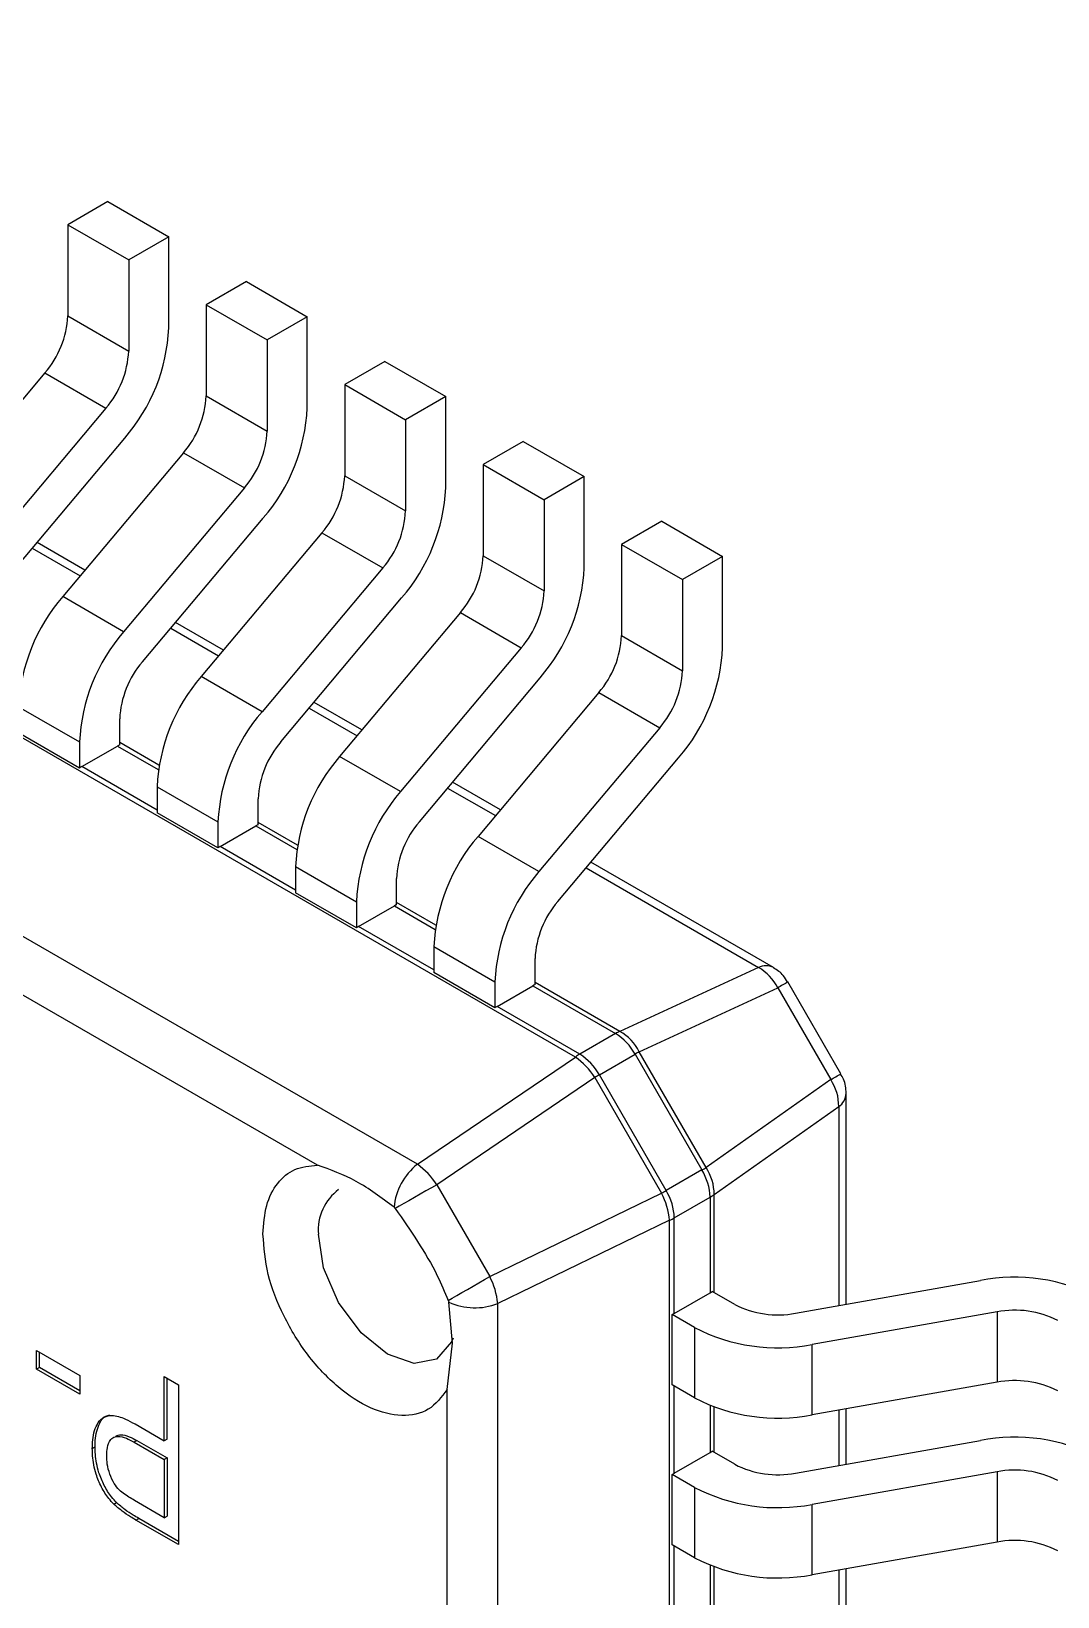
# Model space of a CAD drawing. Header units: millimetres. Extents: x 461 to 1302, y 117 to 711.
# Drawn here: x 995.39 to 1000.63, y 311.55 to 319.55 of the extents above; entities that cross this region are included whole.
import ezdxf

# ---------------------------------------------------------------- set-up
doc = ezdxf.new("R2010")
doc.units = ezdxf.units.MM
doc.layers.get('0').update_dxf_attribs({"lineweight": 50})

msp = doc.modelspace()

# ---------------------------------------------------------------- linework, layer by layer
at = {"color": 7, "linetype": 'Continuous', "lineweight": 25}
for p, q in [((998.1715, 314.3108), (989.0963, 319.5498)), ((997.3644, 313.7631), (988.3891, 318.9445)), ((996.8542, 313.7588), (988.2699, 318.7144)), ((995.784, 318.6799), (995.5789, 318.5616)), ((995.784, 318.6799), (996.0951, 318.5003)), ((995.5789, 318.5616), (995.89, 318.3819)), ((995.5789, 318.5616), (995.5789, 318.0959)), ((996.0951, 318.5003), (995.89, 318.3819)), ((996.0951, 318.0347), (996.0951, 318.5003)), ((995.89, 318.3819), (995.89, 317.9163)), ((996.4911, 318.2717), (996.286, 318.1534)), ((996.4911, 318.2717), (996.8022, 318.0921)), ((996.286, 318.1534), (996.5971, 317.9737)), ((996.286, 318.1534), (996.286, 317.6877)), ((995.5789, 318.0959), (995.89, 317.9163)), ((996.8022, 318.0921), (996.5971, 317.9737)), ((996.8022, 317.6265), (996.8022, 318.0921)), ((996.5971, 317.9737), (996.5971, 317.5081)), ((997.1982, 317.8635), (996.9931, 317.7452)), ((997.1982, 317.8635), (997.5093, 317.6839)), ((995.4626, 317.8053), (994.8459, 317.0706)), ((995.4626, 317.8053), (995.7738, 317.6257)), ((996.9931, 317.7452), (997.3042, 317.5655)), ((996.9931, 317.7452), (996.9931, 317.2796)), ((996.286, 317.6877), (996.5971, 317.5081)), ((997.5093, 317.6839), (997.3042, 317.5655)), ((997.5093, 317.2183), (997.5093, 317.6839)), ((995.7738, 317.6257), (995.157, 316.891)), ((997.3042, 317.5655), (997.3042, 317.0999)), ((995.2533, 316.7375), (995.87, 317.4722)), ((997.9053, 317.4553), (997.7002, 317.3369)), ((997.9053, 317.4553), (998.2164, 317.2757)), ((996.1697, 317.3971), (995.553, 316.6624)), ((996.1697, 317.3971), (996.4809, 317.2175)), ((997.7002, 317.3369), (998.0114, 317.1573)), ((997.7002, 317.3369), (997.7002, 316.8713)), ((996.9931, 317.2796), (997.3042, 317.0999)), ((998.2164, 317.2757), (998.0114, 317.1573)), ((998.2164, 316.8101), (998.2164, 317.2757)), ((996.4809, 317.2175), (995.8641, 316.4828)), ((998.0114, 317.1573), (998.0114, 316.6917)), ((995.9604, 316.3293), (996.5771, 317.064)), ((998.6124, 317.0471), (998.4073, 316.9288)), ((998.6124, 317.0471), (998.9235, 316.8675)), ((995.6667, 316.7979), (995.4224, 316.939)), ((996.8768, 316.9889), (996.2601, 316.2542)), ((996.8768, 316.9889), (997.1879, 316.8093)), ((998.4073, 316.9288), (998.7185, 316.7491)), ((998.4073, 316.9288), (998.4073, 316.4631)), ((997.7002, 316.8713), (998.0114, 316.6917)), ((998.9235, 316.8675), (998.7185, 316.7491)), ((998.9235, 316.4019), (998.9235, 316.8675)), ((997.1879, 316.8093), (996.5712, 316.0746)), ((998.7185, 316.7491), (998.7185, 316.2835)), ((995.8641, 316.4828), (995.553, 316.6624)), ((996.6675, 315.9211), (997.2842, 316.6558)), ((996.3738, 316.3897), (996.1295, 316.5308)), ((997.5839, 316.5807), (996.9672, 315.846)), ((997.5839, 316.5807), (997.8951, 316.4011)), ((998.4073, 316.4631), (998.7185, 316.2835)), ((997.8951, 316.4011), (997.2783, 315.6664)), ((996.5712, 316.0746), (996.2601, 316.2542)), ((997.3746, 315.5129), (997.9913, 316.2476)), ((998.291, 316.1725), (997.6743, 315.4378)), ((998.291, 316.1725), (998.6022, 315.9929)), ((995.3279, 316.0999), (995.639, 315.9203)), ((997.0809, 315.9815), (996.8366, 316.1225)), ((995.8441, 315.9054), (995.8441, 316.0386)), ((998.6022, 315.9929), (997.9854, 315.2582)), ((995.639, 315.787), (995.3279, 315.9667)), ((995.639, 315.9203), (995.639, 315.787)), ((995.6502, 315.794), (995.8329, 315.8995)), ((997.2783, 315.6664), (996.9672, 315.846)), ((998.0817, 315.1047), (998.6984, 315.8394)), ((996.035, 315.6917), (996.3461, 315.5121)), ((996.035, 315.6917), (996.035, 315.5585)), ((997.7881, 315.5733), (997.5437, 315.7143)), ((996.5512, 315.4972), (996.5512, 315.6304)), ((996.3461, 315.3788), (996.035, 315.5585)), ((996.3461, 315.5121), (996.3461, 315.3788)), ((996.3573, 315.3858), (996.54, 315.4913)), ((997.9854, 315.2582), (997.6743, 315.4378)), ((996.7421, 315.2835), (997.0532, 315.1038)), ((996.7421, 315.2835), (996.7421, 315.1502)), ((999.1837, 314.7676), (998.2508, 315.3061)), ((997.2583, 315.089), (997.2583, 315.2222)), ((997.0532, 314.9706), (996.7421, 315.1502)), ((997.0532, 315.1038), (997.0532, 314.9706)), ((997.0644, 314.9776), (997.2471, 315.0831)), ((997.4492, 314.8753), (997.7603, 314.6956)), ((997.4492, 314.8753), (997.4492, 314.7421)), ((997.9654, 314.6808), (997.9654, 314.814)), ((997.7603, 314.5624), (997.4492, 314.7421)), ((997.7603, 314.6956), (997.7603, 314.5624)), ((999.1059, 314.7685), (998.3987, 314.4419)), ((999.5276, 314.2255), (999.2569, 314.6944)), ((997.7715, 314.5694), (997.9542, 314.6749)), ((997.9542, 314.6749), (998.3765, 314.4311)), ((998.4975, 314.3377), (999.2047, 314.6643)), ((999.2047, 314.6643), (999.4754, 314.1954)), ((998.1938, 314.3256), (997.7715, 314.5694)), ((998.3765, 314.4311), (998.1938, 314.3256)), ((997.3644, 313.7631), (998.1715, 314.3108)), ((998.2938, 314.2201), (998.4765, 314.3255)), ((998.4765, 314.3255), (998.8179, 313.7342)), ((998.8389, 313.7463), (998.4975, 314.3377)), ((998.6352, 313.6287), (998.2938, 314.2201)), ((998.2703, 314.2065), (997.4631, 313.6589)), ((998.2703, 314.2065), (998.6117, 313.6152)), ((999.4754, 314.1954), (998.8389, 313.7463)), ((998.8798, 313.6087), (999.5163, 314.0577)), ((999.5544, 313.0485), (999.5544, 314.1255)), ((998.8179, 313.7342), (998.6352, 313.6287)), ((997.4631, 313.6589), (997.7338, 313.19)), ((997.7338, 313.19), (998.6117, 313.6152)), ((998.6766, 313.4893), (998.8593, 313.5948)), ((998.8593, 313.5948), (998.8593, 313.1072)), ((998.6526, 313.4775), (997.7747, 313.0523)), ((998.6526, 302.9978), (998.6526, 313.4775)), ((998.6766, 313.0017), (998.6766, 313.4893)), ((998.6766, 313.0017), (998.8593, 313.1072)), ((998.9854, 313.0473), (998.8701, 313.1139)), ((999.2952, 313.0027), (1000.2399, 313.1694)), ((997.5431, 312.8498), (997.525, 313.0592)), ((997.7747, 302.688), (997.7747, 313.0523)), ((998.7803, 312.9289), (998.665, 312.9955)), ((998.665, 312.6362), (998.665, 312.9955)), ((1000.3247, 313.0093), (999.38, 312.8426)), ((1000.3247, 313.0093), (1000.3247, 312.6501)), ((998.7803, 312.9289), (998.7803, 312.5696)), ((995.4198, 312.8118), (995.6401, 312.6846)), ((995.4198, 312.7164), (995.4198, 312.8118)), ((995.4339, 312.7246), (995.4339, 312.8037)), ((997.5159, 312.6127), (997.5431, 312.8498)), ((999.38, 312.4833), (999.38, 312.8426)), ((995.4339, 312.7246), (995.4198, 312.7164)), ((995.6401, 312.5892), (995.4198, 312.7164)), ((995.6401, 312.6055), (995.4339, 312.7246)), ((995.6401, 312.6846), (995.6401, 312.5892)), ((996.0717, 312.6793), (996.1452, 312.6369)), ((996.0717, 312.3506), (996.0717, 312.6793)), ((996.0859, 312.3588), (996.0859, 312.6712)), ((996.1452, 312.6369), (996.1452, 311.8204)), ((997.5159, 302.6999), (997.5159, 312.6127)), ((998.7803, 312.5696), (998.665, 312.6362)), ((1000.3247, 312.6501), (999.38, 312.4833)), ((999.5544, 312.2319), (999.5544, 312.5141)), ((995.9225, 312.4368), (996.0717, 312.3506)), ((995.7044, 312.3115), (995.7186, 312.3196)), ((995.9321, 312.3521), (995.9179, 312.344)), ((995.9179, 312.344), (996.0717, 312.2552)), ((995.9321, 312.3521), (996.0859, 312.2633)), ((996.0859, 312.3588), (996.0717, 312.3506)), ((998.6766, 312.1852), (998.8593, 312.2906)), ((998.9854, 312.2308), (998.8701, 312.2974)), ((999.2952, 312.1862), (1000.2399, 312.3529)), ((996.0859, 312.2633), (996.0717, 312.2552)), ((996.0717, 312.2552), (996.0717, 311.9582)), ((996.0859, 312.2633), (996.0859, 311.9664)), ((998.7803, 312.1124), (998.665, 312.179)), ((998.665, 311.8197), (998.665, 312.179)), ((1000.3247, 312.1928), (999.38, 312.0261)), ((1000.3247, 312.1928), (1000.3247, 311.8335)), ((998.7803, 312.1124), (998.7803, 311.7531)), ((995.814, 312.0273), (995.8282, 312.0355)), ((996.0717, 311.9582), (995.9194, 312.0462)), ((999.38, 311.6668), (999.38, 312.0261)), ((995.9274, 311.9461), (995.9416, 311.9543)), ((996.1452, 311.8204), (995.9274, 311.9461)), ((996.1452, 311.8367), (995.9416, 311.9543)), ((996.0717, 311.9582), (996.0859, 311.9664)), ((998.7803, 311.7531), (998.665, 311.8197)), ((1000.3247, 311.8335), (999.38, 311.6668)), ((999.5544, 311.4154), (999.5544, 311.6976))]:
    msp.add_line(p, q, dxfattribs=at)
at = {"color": 8, "linetype": 'Continuous', "lineweight": 25}
for p, q in [((995.3975, 316.9093), (995.6419, 316.7683)), ((996.1047, 316.5011), (996.349, 316.3601)), ((996.8117, 316.0929), (997.0561, 315.9519)), ((995.8329, 315.8995), (996.0413, 315.7792)), ((996.0446, 315.8009), (995.8441, 315.9167)), ((996.035, 315.5719), (995.6502, 315.794)), ((997.5188, 315.6847), (997.7632, 315.5437)), ((996.54, 315.4913), (996.7484, 315.371)), ((996.7517, 315.3927), (996.5512, 315.5085)), ((996.7421, 315.1637), (996.3573, 315.3858)), ((998.226, 315.2765), (999.1059, 314.7685)), ((997.4588, 314.9845), (997.2583, 315.1003)), ((997.2471, 315.0831), (997.4555, 314.9628)), ((997.4492, 314.7555), (997.0644, 314.9776)), ((998.3987, 314.4419), (997.9654, 314.6921)), ((999.5163, 314.0577), (999.5163, 313.0417)), ((998.8798, 313.1083), (998.8798, 313.6087)), ((998.6766, 312.1852), (998.6766, 312.6295)), ((998.8593, 312.5313), (998.8593, 312.2906)), ((998.8798, 312.2917), (998.8798, 312.5234)), ((999.5163, 312.5074), (999.5163, 312.2252)), ((998.6766, 311.3687), (998.6766, 311.813)), ((998.8593, 311.7148), (998.8593, 311.4741)), ((998.8798, 311.4752), (998.8798, 311.7068)), ((999.5163, 311.6909), (999.5163, 311.4087))]:
    msp.add_line(p, q, dxfattribs=at)
at = {"color": 7, "linetype": 'Continuous', "lineweight": 25, "flags": 128}
for points in [[(997.4631, 313.6589), (997.4359, 313.6432), (997.4073, 313.6267), (997.3782, 313.6099), (997.3492, 313.5932), (997.3214, 313.5771), (997.2953, 313.5621), (997.2719, 313.5485), (997.2518, 313.5369)], [(997.5464, 312.8751), (997.539, 312.8566), (997.4623, 312.7684), (997.3476, 312.7462), (997.2123, 312.7932), (997.077, 312.9024), (996.9623, 313.0571), (996.8857, 313.2338), (996.8588, 313.4056)], [(997.5225, 313.068), (997.5427, 313.0796), (997.5661, 313.0931), (997.5921, 313.1081), (997.62, 313.1242), (997.6489, 313.1409), (997.6781, 313.1578), (997.7067, 313.1743), (997.7338, 313.19)]]:
    msp.add_lwpolyline(points, dxfattribs=at)
at = {"color": 7, "linetype": 'Continuous', "lineweight": 25}
for centre, radius, start, end in [((995.1012, 318.1185), 0.4783, 319.08919, 357.29496), ((995.1705, 318.0784), 0.9256, 319.08837, 357.29501), ((995.4123, 317.9389), 0.4783, 319.0892, 357.29496), ((995.8083, 317.7103), 0.4783, 319.08919, 357.29496), ((995.8776, 317.6702), 0.9256, 319.08837, 357.29501), ((996.1194, 317.5307), 0.4783, 319.0892, 357.29496), ((996.5154, 317.3021), 0.4783, 319.0892, 357.29496), ((996.5847, 317.262), 0.9256, 319.08837, 357.29501), ((996.8265, 317.1225), 0.4783, 319.08919, 357.29496), ((997.2225, 316.8939), 0.4783, 319.0892, 357.29496), ((997.2918, 316.8538), 0.9256, 319.08837, 357.29501), ((997.5336, 316.7143), 0.4783, 319.08919, 357.29496), ((996.2525, 316.0562), 0.9256, 139.08838, 177.29501), ((996.5636, 315.8766), 0.9256, 139.08838, 177.29501), ((997.9296, 316.4857), 0.4783, 319.08919, 357.29496), ((997.9989, 316.4456), 0.9256, 319.08837, 357.29501), ((996.3218, 316.0161), 0.4783, 139.08918, 177.29498), ((996.9596, 315.648), 0.9256, 139.08838, 177.295), ((998.2407, 316.3061), 0.4783, 319.0892, 357.29496), ((997.2707, 315.4684), 0.9256, 139.08836, 177.29502), ((995.9261, 315.7376), 0.1869, 116.05274, 119.94213), ((997.0289, 315.6079), 0.4783, 139.08917, 177.29497), ((997.6667, 315.2398), 0.9256, 139.08836, 177.29502), ((995.7558, 315.6121), 0.2103, 120.12264, 123.71688), ((997.9778, 315.0602), 0.9256, 139.08836, 177.29502), ((996.6332, 315.3294), 0.1869, 116.05267, 119.94217), ((997.736, 315.1997), 0.4783, 139.0892, 177.29496), ((998.3738, 314.8316), 0.9256, 139.08838, 177.29501), ((996.4629, 315.2039), 0.2103, 120.12269, 123.71683), ((998.6849, 314.652), 0.9256, 139.08839, 177.29499), ((997.3404, 314.9211), 0.1869, 116.05272, 119.94212), ((998.4431, 314.7915), 0.4783, 139.0892, 177.29494), ((997.17, 314.7957), 0.2103, 120.12264, 123.71688), ((998.9881, 314.558), 0.2412, 26.13615, 60.76485), ((998.0475, 314.5129), 0.1869, 116.05267, 119.94217), ((997.8771, 314.3875), 0.2104, 120.12268, 123.71681), ((998.4597, 314.288), 0.1656, 111.60945, 120.17845), ((998.2237, 314.1863), 0.2886, 28.85902, 58.04117), ((998.2809, 314.2314), 0.2412, 26.13174, 60.76926), ((998.2992, 314.1441), 0.2099, 120.13058, 127.44491), ((997.9537, 314.0055), 0.375, 32.41172, 54.48928), ((998.041, 314.0808), 0.2886, 28.85902, 58.04117), ((1000.4925, 310.854), 4.0145, 119.79884, 120.14505), ((1001.2199, 309.1288), 5.8722, 119.88758, 120.15239), ((999.2752, 314.061), 0.2412, 359.22817, 33.86922), ((997.5606, 313.515), 0.3164, 128.32705, 174.83686), ((997.1464, 313.4578), 0.3751, 32.41647, 54.48453), ((993.9186, 322.2538), 9.8279, 299.90124, 300.04265), ((998.5709, 313.5849), 0.2886, 1.95732, 31.14752), ((998.6386, 313.6119), 0.2412, 359.22987, 33.87029), ((997.1164, 313.4269), 0.2585, 126.56656, 184.7327), ((992.6705, 323.9244), 11.8987, 299.95464, 300.08533), ((998.2794, 313.4415), 0.3749, 5.50931, 27.59085), ((998.3882, 313.4795), 0.2886, 1.95732, 31.14752), ((998.7779, 313.737), 0.1639, 299.77045, 308.42962), ((998.5731, 313.6694), 0.2077, 292.51193, 299.9031), ((997.4016, 313.0163), 0.3749, 5.50713, 27.59027), ((1000.4152, 312.2604), 0.9258, 62.70893, 100.9101), ((998.7726, 313.2579), 0.1739, 299.90734, 304.08643), ((997.6579, 313.3464), 0.3164, 245.16991, 291.66929), ((999.2047, 313.4723), 0.4783, 242.70759, 280.91231), ((1000.4153, 312.5397), 0.4783, 62.70969, 100.91021), ((998.5787, 313.1713), 0.1958, 296.14424, 300.00613), ((999.2048, 313.7516), 0.9258, 242.70893, 280.91009), ((1000.4153, 312.1804), 0.4783, 62.70969, 100.91021), ((999.2048, 313.3924), 0.9258, 242.70893, 280.91009), ((998.7726, 312.4414), 0.1739, 299.90734, 304.08643), ((1000.4152, 311.4439), 0.9258, 62.70893, 100.9101), ((999.2047, 312.6558), 0.4783, 242.70759, 280.91231), ((998.5787, 312.3547), 0.1958, 296.14424, 300.00613), ((1000.4153, 311.7231), 0.4783, 62.70969, 100.91021), ((999.2048, 312.9351), 0.9258, 242.70893, 280.91009), ((1000.4153, 311.3639), 0.4783, 62.70969, 100.91021), ((999.2048, 312.5758), 0.9258, 242.70893, 280.91009)]:
    msp.add_arc(centre, radius, start, end, dxfattribs=at)
at = {"color": 8, "linetype": 'Continuous', "lineweight": 25}
for centre, radius, start, end in [((999.1439, 314.6897), 0.0875, 62.76085, 115.70187), ((1015.0172, 287.3155), 31.591, 119.92631, 120.03561), ((991.4023, 328.2495), 16.2079, 299.87444, 300.08748), ((999.4671, 314.13), 0.0874, 304.2723, 357.08295)]:
    msp.add_arc(centre, radius, start, end, dxfattribs=at)
at = {"color": 7, "linetype": 'Continuous', "lineweight": 25}
for points, knots in [([(999.2541, 314.6929), (999.2478, 314.705), (999.2316, 314.7359), (999.202, 314.7549), (999.1839, 314.7665)], [0, 0, 0, 0, 0.391616, 1, 1, 1, 1]), ([(999.5541, 314.1255), (999.5526, 314.1507), (999.5506, 314.1864), (999.5308, 314.2154), (999.5249, 314.2239)], [0, 0, 0, 0, 0.705838, 1, 1, 1, 1]), ([(996.5759, 313.4056), (996.5795, 313.4567), (996.5866, 313.5592), (996.6465, 313.6709), (996.734, 313.7472), (996.814, 313.7549), (996.8542, 313.7588)], [0, 0, 0, 0, 0.249217, 0.499931, 0.749214, 1, 1, 1, 1]), ([(997.2455, 313.5434), (997.1812, 313.5917), (997.0524, 313.6884), (996.9204, 313.7353), (996.8542, 313.7588)], [0, 0, 0, 0, 0.498624, 1, 1, 1, 1]), ([(997.2455, 313.5434), (997.2473, 313.5418), (997.2495, 313.5398), (997.2515, 313.5373), (997.2518, 313.5369)], [0, 0, 0, 0, 0.842493, 1, 1, 1, 1]), ([(997.2518, 313.5369), (997.3294, 313.4256), (997.4337, 313.276), (997.5044, 313.1103), (997.5225, 313.068)], [0, 0, 0, 0, 0.744179, 1, 1, 1, 1]), ([(997.5159, 312.6127), (997.4871, 312.5742), (997.4294, 312.4972), (997.2876, 312.4703), (997.1265, 312.5069), (996.958, 312.6182), (996.801, 312.7813), (996.6776, 312.9846), (996.5908, 313.2042), (996.5809, 313.3384), (996.5759, 313.4056)], [0, 0, 0, 0, 0.124845, 0.249984, 0.374695, 0.499979, 0.624699, 0.749978, 0.874842, 1, 1, 1, 1]), ([(997.5225, 313.068), (997.5234, 313.0655), (997.5245, 313.0625), (997.525, 313.0597), (997.525, 313.0592)], [0, 0, 0, 0, 0.841471, 1, 1, 1, 1]), ([(995.7044, 312.3115), (995.7046, 312.3223), (995.7054, 312.368), (995.7198, 312.4268), (995.7563, 312.4732), (995.8075, 312.485), (995.8659, 312.4675), (995.9061, 312.4457), (995.9225, 312.4368)], [0, 0, 0, 0, 0.080347, 0.34095, 0.498269, 0.657506, 0.859768, 1, 1, 1, 1]), ([(995.7186, 312.3196), (995.7187, 312.3304), (995.7195, 312.3763), (995.7347, 312.4334), (995.7636, 312.4769), (995.7864, 312.4807), (995.7935, 312.4818)], [0, 0, 0, 0, 0.141049, 0.598535, 0.874707, 1, 1, 1, 1]), ([(995.7779, 312.2735), (995.7782, 312.2842), (995.7791, 312.3113), (995.7877, 312.3457), (995.8078, 312.369), (995.8382, 312.376), (995.8764, 312.3664), (995.9047, 312.3511), (995.9179, 312.344)], [0, 0, 0, 0, 0.128523, 0.325382, 0.46959, 0.614248, 0.820137, 1, 1, 1, 1]), ([(995.825, 312.3751), (995.8328, 312.3779), (995.8524, 312.3851), (995.8907, 312.3743), (995.9189, 312.3592), (995.9321, 312.3521)], [0, 0, 0, 0, 0.260059, 0.654992, 1, 1, 1, 1]), ([(995.814, 312.0273), (995.8053, 312.0367), (995.7816, 312.0622), (995.749, 312.1147), (995.718, 312.1902), (995.7057, 312.2576), (995.7047, 312.2991), (995.7044, 312.3115)], [0, 0, 0, 0, 0.120923, 0.329521, 0.546559, 0.864625, 1, 1, 1, 1]), ([(995.8282, 312.0355), (995.8195, 312.0448), (995.7957, 312.0703), (995.7631, 312.1229), (995.7321, 312.1984), (995.7198, 312.2658), (995.7188, 312.3073), (995.7186, 312.3196)], [0, 0, 0, 0, 0.120923, 0.329521, 0.546559, 0.864625, 1, 1, 1, 1]), ([(995.9194, 312.0462), (995.91, 312.0518), (995.8817, 312.0688), (995.8415, 312.0953), (995.8071, 312.1459), (995.7879, 312.1939), (995.7788, 312.2386), (995.7781, 312.2639), (995.7779, 312.2735)], [0, 0, 0, 0, 0.128637, 0.387981, 0.525095, 0.70532, 0.888175, 1, 1, 1, 1]), ([(995.9274, 311.9461), (995.918, 311.9517), (995.8943, 311.9657), (995.856, 311.9904), (995.8281, 312.0149), (995.814, 312.0273)], [0, 0, 0, 0, 0.246981, 0.62056, 1, 1, 1, 1]), ([(995.9416, 311.9543), (995.9321, 311.9599), (995.9084, 311.9738), (995.8701, 311.9985), (995.8422, 312.0231), (995.8282, 312.0355)], [0, 0, 0, 0, 0.246981, 0.62056, 1, 1, 1, 1])]:
    msp.add_open_spline(points, degree=3, knots=knots, dxfattribs=at)

doc.saveas('drawing.dxf')
